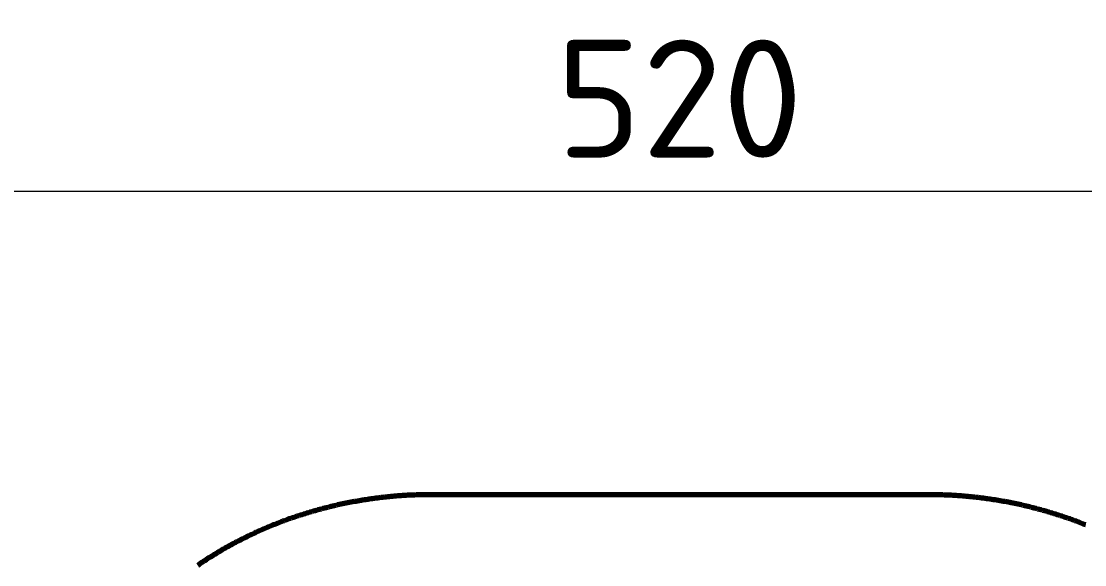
# Model space of a CAD drawing. Header units: millimetres. Extents: x 0 to 2382, y 0 to 420.
# Drawn here: x 143.44 to 175.04, y 327.41 to 343.55 of the extents above; entities that cross this region are included whole.
import ezdxf

# ---------------------------------------------------------------- set-up
doc = ezdxf.new("R2010")
doc.units = ezdxf.units.MM
doc.layers.add('01-VISIBLE', color=7, linetype='CONTINUOUS', lineweight=70)
doc.layers.add('04-COTA', color=3, linetype='CONTINUOUS', lineweight=18)
doc.styles.add('ISO3098', font='isocpeur.ttf')
doc.dimstyles.new('FLAMA-IRAM', dxfattribs={"dimtxt": 3.5, "dimasz": 3.5, "dimexe": 2, "dimexo": 1.5, "dimgap": 1, "dimtad": 1, "dimdec": 1, "dimtxsty": 'ISO3098', "dimblk": 'IRAM_FLECHA', "dimblk1": 'IRAM_FLECHA', "dimblk2": 'IRAM_FLECHA', "dimcen": 2.5, "dimclrd": 256, "dimclre": 256, "dimclrt": 256, "dimazin": 3, "dimtfac": 1, "dimtmove": 0, "dimatfit": 3, "dimlwd": 18, "dimlwe": 18})

# ---------------------------------------------------------------- blocks, each defined once
blk = doc.blocks.new('IRAM_FLECHA')
blk.add_solid([(0, 0), (-1, 0.125), (-1, -0.125)])

msp = doc.modelspace()

# ---------------------------------------------------------------- linework, layer by layer
at = {"layer": '01-VISIBLE'}
msp.add_line((155.63, 329.5), (170.37, 329.5), dxfattribs=at)
for points in [[(148.692, 327.399), (148.734, 327.427), (148.775, 327.455), (148.817, 327.483), (148.858, 327.511), (148.9, 327.538), (148.942, 327.566), (148.984, 327.593), (149.026, 327.62), (149.069, 327.646), (149.111, 327.673), (149.154, 327.699), (149.196, 327.726), (149.239, 327.752), (149.282, 327.778), (149.325, 327.803), (149.368, 327.829), (149.411, 327.854), (149.454, 327.879), (149.498, 327.904), (149.541, 327.929), (149.585, 327.953), (149.629, 327.978), (149.673, 328.002), (149.717, 328.026), (149.761, 328.049), (149.805, 328.073), (149.849, 328.096), (149.893, 328.12), (149.938, 328.143), (149.982, 328.165), (150.027, 328.188), (150.072, 328.211), (150.117, 328.233), (150.162, 328.255), (150.207, 328.277), (150.252, 328.298), (150.297, 328.32), (150.342, 328.341), (150.388, 328.362), (150.433, 328.383), (150.479, 328.404), (150.524, 328.424), (150.57, 328.445), (150.616, 328.465), (150.662, 328.485), (150.708, 328.505), (150.754, 328.524), (150.8, 328.544), (150.846, 328.563), (150.893, 328.582), (150.939, 328.601), (150.985, 328.619), (151.032, 328.638), (151.079, 328.656), (151.125, 328.674), (151.172, 328.692), (151.219, 328.709), (151.266, 328.727), (151.313, 328.744), (151.36, 328.761), (151.407, 328.778), (151.454, 328.795), (151.502, 328.811), (151.549, 328.827), (151.596, 328.843), (151.644, 328.859), (151.691, 328.875), (151.739, 328.891), (151.787, 328.906), (151.834, 328.921), (151.882, 328.936), (151.93, 328.951), (151.978, 328.965), (152.026, 328.979), (152.074, 328.994), (152.122, 329.008), (152.17, 329.021), (152.218, 329.035), (152.266, 329.048), (152.315, 329.061), (152.363, 329.074), (152.411, 329.087), (152.46, 329.1), (152.508, 329.112), (152.557, 329.124), (152.606, 329.136), (152.654, 329.148), (152.703, 329.16), (152.752, 329.171), (152.8, 329.183), (152.849, 329.194), (152.898, 329.204), (152.947, 329.215), (152.996, 329.226), (153.045, 329.236), (153.094, 329.246), (153.143, 329.256), (153.192, 329.265), (153.241, 329.275), (153.291, 329.284), (153.34, 329.293), (153.389, 329.302), (153.438, 329.311), (153.488, 329.319), (153.537, 329.328), (153.586, 329.336), (153.636, 329.344), (153.685, 329.351), (153.735, 329.359), (153.784, 329.366), (153.834, 329.373), (153.883, 329.38), (153.933, 329.387), (153.983, 329.394), (154.032, 329.4), (154.082, 329.406), (154.132, 329.412), (154.181, 329.418), (154.231, 329.423), (154.281, 329.429), (154.331, 329.434), (154.381, 329.439), (154.43, 329.444), (154.48, 329.448), (154.53, 329.453), (154.58, 329.457), (154.63, 329.461), (154.68, 329.465), (154.73, 329.468), (154.78, 329.472), (154.83, 329.475), (154.88, 329.478), (154.93, 329.481), (154.98, 329.483), (155.03, 329.486), (155.08, 329.488), (155.13, 329.49), (155.18, 329.492), (155.23, 329.494), (155.28, 329.495), (155.33, 329.496), (155.38, 329.498), (155.43, 329.498), (155.48, 329.499), (155.53, 329.5), (155.58, 329.5), (155.63, 329.5)], [(170.37, 329.5), (170.42, 329.5), (170.47, 329.5), (170.52, 329.499), (170.57, 329.498), (170.62, 329.498), (170.67, 329.496), (170.72, 329.495), (170.77, 329.494), (170.82, 329.492), (170.87, 329.49), (170.92, 329.488), (170.97, 329.486), (171.02, 329.483), (171.07, 329.481), (171.12, 329.478), (171.17, 329.475), (171.22, 329.472), (171.27, 329.468), (171.32, 329.465), (171.37, 329.461), (171.42, 329.457), (171.47, 329.453), (171.52, 329.448), (171.57, 329.444), (171.619, 329.439), (171.669, 329.434), (171.719, 329.429), (171.769, 329.423), (171.819, 329.418), (171.868, 329.412), (171.918, 329.406), (171.968, 329.4), (172.017, 329.394), (172.067, 329.387), (172.117, 329.38), (172.166, 329.373), (172.216, 329.366), (172.265, 329.359), (172.315, 329.351), (172.364, 329.344), (172.414, 329.336), (172.463, 329.328), (172.512, 329.319), (172.562, 329.311), (172.611, 329.302), (172.66, 329.293), (172.709, 329.284), (172.759, 329.275), (172.808, 329.265), (172.857, 329.256), (172.906, 329.246), (172.955, 329.236), (173.004, 329.226), (173.053, 329.215), (173.102, 329.204), (173.151, 329.194), (173.2, 329.183), (173.248, 329.171), (173.297, 329.16), (173.346, 329.148), (173.394, 329.136), (173.443, 329.124), (173.492, 329.112), (173.54, 329.1), (173.589, 329.087), (173.637, 329.074), (173.685, 329.061), (173.734, 329.048), (173.782, 329.035), (173.83, 329.021), (173.878, 329.008), (173.926, 328.994), (173.974, 328.979), (174.022, 328.965), (174.07, 328.951), (174.118, 328.936), (174.166, 328.921), (174.213, 328.906), (174.261, 328.891), (174.309, 328.875), (174.356, 328.859), (174.404, 328.843), (174.451, 328.827), (174.498, 328.811), (174.546, 328.795), (174.593, 328.778), (174.64, 328.761), (174.687, 328.744), (174.734, 328.727), (174.781, 328.709), (174.828, 328.692), (174.875, 328.674), (174.921, 328.656), (174.968, 328.638), (175.015, 328.619), (175.061, 328.601)]]:
    msp.add_lwpolyline(points, dxfattribs=at)

# ---------------------------------------------------------------- dimensions: what is measured, and where the dimension line sits
at = {"layer": '04-COTA'}
msp.add_linear_dim(base=(137, 338.5), p1=(137, 329.5), p2=(189, 329.5), dimstyle='FLAMA-IRAM', override={"dimlfac": 10}, dxfattribs=at).render()

doc.saveas('drawing.dxf')
